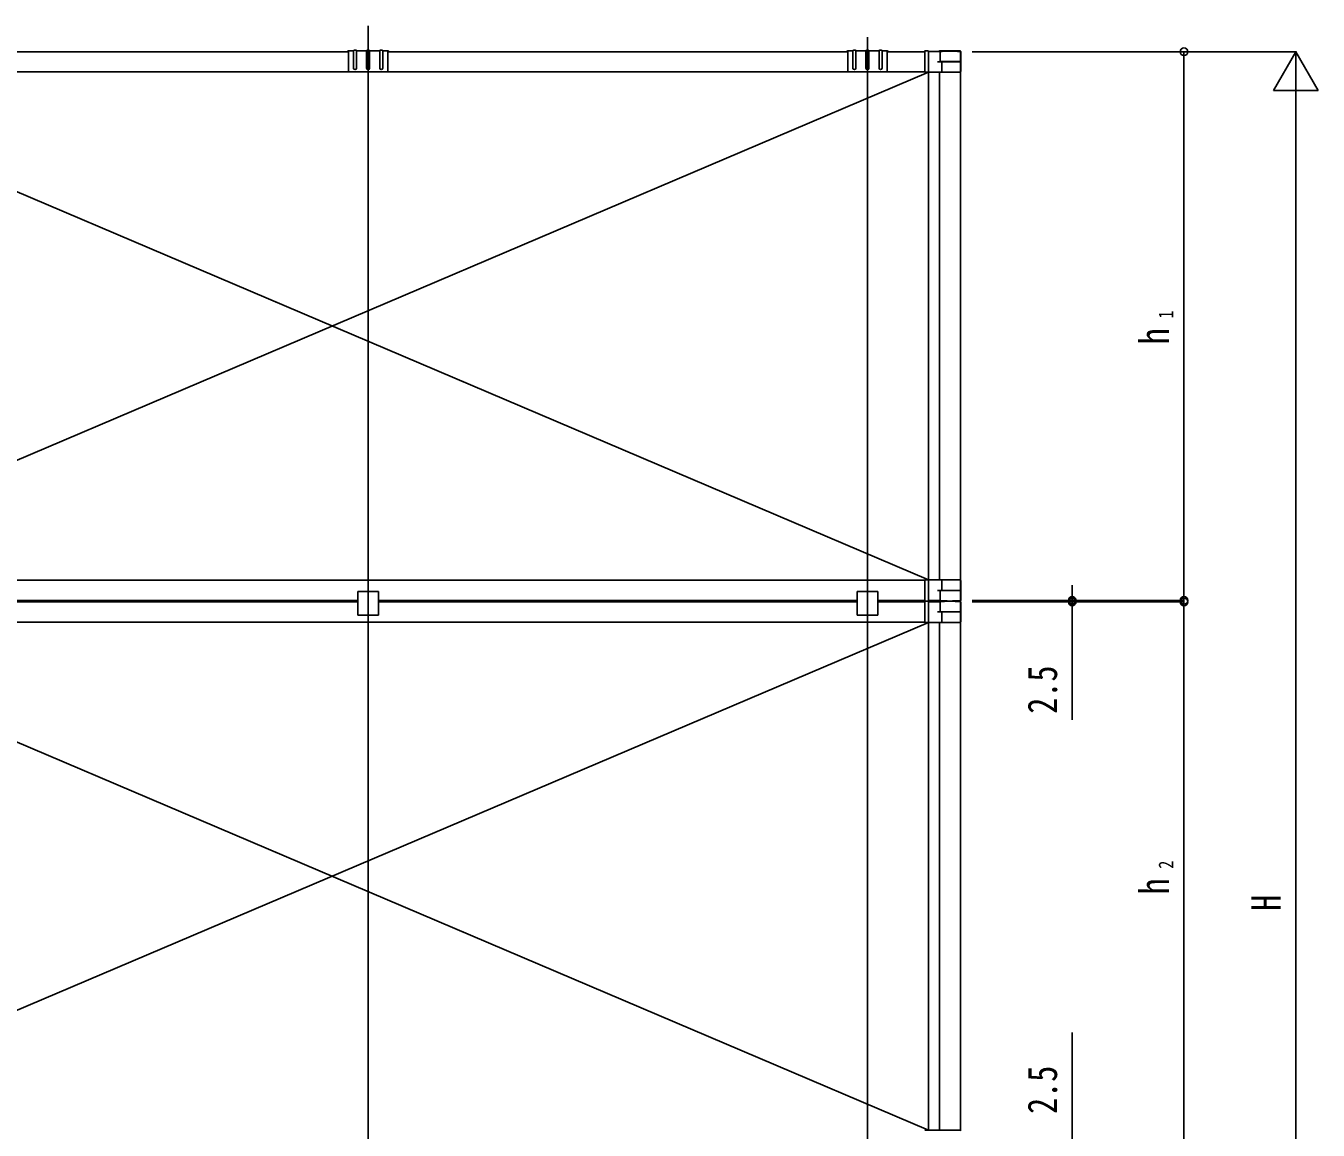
# Model space of a CAD drawing. Units: millimetres, scale not verified. Extents: x -6308 to 6308, y -4455 to 4455.
# Drawn here: x -1482 to 686, y -1416 to 435 of the extents above; entities that cross this region are included whole.
import ezdxf
from ezdxf.enums import TextEntityAlignment as Align

# ---------------------------------------------------------------- set-up
doc = ezdxf.new("R2010")
doc.units = ezdxf.units.MM
doc.header["$LTSCALE"] = 20
for name, color, linetype in [('0-4_YKK_12', 2, 'Continuous'), ('0-5_YKK_A1', 4, 'Continuous'), ('0-6_YKK_D', 6, 'Continuous')]:
    doc.layers.add(name, color=color, linetype=linetype)
doc.styles.add('ＭＳ ゴシック', font='')
doc.styles.get('ＭＳ ゴシック').set_extended_font_data('MS Gothic')

msp = doc.modelspace()

# ---------------------------------------------------------------- linework, layer by layer
at = {"layer": '0-4_YKK_12'}
for p, q in [((-907.57, -3098.61), (-907.57, 435.43)), ((-70.17, -3098.61), (-70.17, 416.43))]:
    msp.add_line(p, q, dxfattribs=at)
at = {"layer": '0-5_YKK_A1'}
for p, q in [((-1874.47, 392.1), (-940.57, 392.1)), ((-932.07, 393.6), (-940.57, 393.6)), ((-940.57, 393.6), (-940.57, 359.59)), ((-932.07, 364.6), (-932.07, 393.6)), ((-931.07, 394.6), (-928.07, 394.6)), ((-910.07, 393.6), (-927.07, 393.6)), ((-927.07, 393.6), (-927.07, 364.6)), ((-910.07, 364.6), (-910.07, 393.6)), ((-909.07, 394.6), (-906.07, 394.6)), ((-888.07, 393.6), (-905.07, 393.6)), ((-905.07, 393.6), (-905.07, 364.6)), ((-888.07, 364.6), (-888.07, 393.6)), ((-884.07, 394.6), (-887.07, 394.6)), ((-874.57, 393.6), (-883.07, 393.6)), ((-883.07, 393.6), (-883.07, 364.6)), ((-874.57, 393.6), (-874.57, 359.59)), ((-874.57, 392.1), (-103.17, 392.1)), ((-94.67, 393.6), (-103.17, 393.6)), ((-103.17, 393.6), (-103.17, 359.59)), ((-94.67, 364.6), (-94.67, 393.6)), ((-93.67, 394.6), (-90.67, 394.6)), ((-72.67, 393.6), (-89.67, 393.6)), ((-89.67, 393.6), (-89.67, 364.6)), ((-72.67, 364.6), (-72.67, 393.6)), ((-71.67, 394.6), (-68.67, 394.6)), ((-50.67, 393.6), (-67.67, 393.6)), ((-67.67, 393.6), (-67.67, 364.6)), ((-50.67, 364.6), (-50.67, 393.6)), ((-46.67, 394.6), (-49.67, 394.6)), ((-37.17, 393.6), (-45.67, 393.6)), ((-45.67, 393.6), (-45.67, 364.6)), ((-37.17, 393.6), (-37.17, 359.59)), ((-37.17, 392.1), (25.93, 392.1)), ((25.93, 392.27), (25.93, 392.97)), ((25.93, 358.8), (25.93, 392.27)), ((26.23, 393.27), (31.63, 393.32)), ((31.93, 393.02), (31.93, 392.32)), ((31.93, 392.32), (31.93, 358.8)), ((31.93, 392.3), (51.22, 392.3)), ((50.68, 393.3), (85.18, 393.3)), ((51.52, 375.3), (51.52, 392)), ((85.63, 375.4), (85.63, 392.03)), ((86.18, 392.3), (86.18, 358.8)), ((54.3, 375.3), (47.15, 375.3)), ((85.63, 375.4), (51.52, 375.4)), ((54.3, 375.3), (85.63, 375.3)), ((54.3, 375.3), (54.3, 358.1)), ((54.3, 375.3), (54.3, 358.1)), ((85.63, 358.1), (85.63, 375.3)), ((31.92, 357.8), (-1968.07, -493.34)), ((-1968.07, 357.72), (31.92, -493.6)), ((25.93, 358.1), (-1963.57, 358.1)), ((-939.57, 358.59), (-908.03, 358.59)), ((-907.73, 358.59), (-907.41, 358.59)), ((-907.11, 358.59), (-875.57, 358.59)), ((-102.17, 358.59), (-70.63, 358.59)), ((-70.33, 358.59), (-70.01, 358.59)), ((-69.71, 358.59), (-38.17, 358.59)), ((25.93, 358.1), (25.93, 358.8)), ((31.63, 357.8), (26.23, 357.8)), ((47.02, 357.8), (31.63, 357.8)), ((31.92, 357.8), (31.92, -493.6)), ((31.93, 358.8), (31.93, 358.1)), ((54.54, 357.8), (47.02, 357.8)), ((50.63, 357.9), (50.63, -493.5)), ((51.33, 357.8), (50.68, 357.8)), ((60.47, 357.8), (51.33, 357.8)), ((85.33, 357.8), (54.54, 357.8)), ((75.39, 357.8), (60.47, 357.8)), ((84.53, 357.8), (75.39, 357.8)), ((85.18, 357.8), (84.53, 357.8)), ((85.63, 357.9), (85.63, -493.5)), ((-1963.57, -493.9), (25.93, -493.9)), ((25.93, -493.9), (25.93, -494.6)), ((25.93, -494.6), (25.93, -528.07)), ((31.63, -493.6), (26.23, -493.6)), ((47.02, -493.6), (31.63, -493.6)), ((31.93, -494.6), (31.93, -493.9)), ((31.93, -528.12), (31.93, -494.6)), ((54.54, -493.6), (47.02, -493.6)), ((51.33, -493.6), (50.68, -493.6)), ((60.47, -493.6), (51.33, -493.6)), ((54.3, -511.1), (54.3, -493.9)), ((54.3, -511.1), (54.3, -493.9)), ((85.33, -493.6), (54.54, -493.6)), ((75.39, -493.6), (60.47, -493.6)), ((84.53, -493.6), (75.39, -493.6)), ((85.18, -493.6), (84.53, -493.6)), ((85.63, -493.9), (85.63, -511.1)), ((86.18, -528.1), (86.18, -494.6)), ((-924.87, -512.8), (-890.27, -512.8)), ((-924.87, -512.8), (-924.87, -552.9)), ((-890.27, -552.9), (-890.27, -512.8)), ((-87.47, -512.8), (-52.87, -512.8)), ((-87.47, -512.8), (-87.47, -552.9)), ((-52.87, -552.9), (-52.87, -512.8)), ((54.3, -511.1), (47.15, -511.1)), ((51.52, -511.1), (51.52, -527.8)), ((85.63, -511.2), (51.52, -511.2)), ((54.3, -511.1), (85.63, -511.1)), ((85.63, -511.2), (85.63, -527.83)), ((-1890.27, -530.4), (-924.87, -530.4)), ((-924.87, -527.9), (-1890.17, -527.9)), ((-87.47, -527.9), (-890.27, -527.9)), ((-890.27, -530.4), (-87.47, -530.4)), ((25.93, -527.9), (-52.87, -527.9)), ((-52.87, -530.4), (25.93, -530.4)), ((25.93, -528.07), (25.93, -528.77)), ((25.93, -530.23), (25.93, -529.53)), ((25.93, -563.7), (25.93, -530.23)), ((26.23, -529.07), (31.63, -529.12)), ((26.23, -529.23), (31.63, -529.18)), ((31.93, -528.1), (51.22, -528.1)), ((31.93, -528.82), (31.93, -528.12)), ((31.93, -529.48), (31.93, -530.18)), ((31.93, -530.18), (31.93, -563.7)), ((31.93, -530.2), (51.22, -530.2)), ((50.68, -529.1), (85.18, -529.1)), ((50.68, -529.2), (85.18, -529.2)), ((51.52, -547.2), (51.52, -530.5)), ((85.63, -547.1), (85.63, -530.47)), ((86.18, -530.2), (86.18, -563.7)), ((-924.87, -552.9), (-890.27, -552.9)), ((-87.47, -552.9), (-52.87, -552.9)), ((54.3, -547.2), (47.15, -547.2)), ((85.63, -547.1), (51.52, -547.1)), ((54.3, -547.2), (85.63, -547.2)), ((54.3, -547.2), (54.3, -564.4)), ((54.3, -547.2), (54.3, -564.4)), ((85.63, -564.4), (85.63, -547.2)), ((31.92, -564.7), (-1968.07, -1415.84)), ((-1968.07, -564.78), (31.92, -1416.1)), ((25.93, -564.4), (-1963.57, -564.4)), ((25.93, -564.4), (25.93, -563.7)), ((31.63, -564.7), (26.23, -564.7)), ((47.02, -564.7), (31.63, -564.7)), ((31.92, -564.7), (31.92, -1416.1)), ((31.93, -563.7), (31.93, -564.4)), ((54.54, -564.7), (47.02, -564.7)), ((50.63, -564.6), (50.63, -1416)), ((51.33, -564.7), (50.68, -564.7)), ((60.47, -564.7), (51.33, -564.7)), ((85.33, -564.7), (54.54, -564.7)), ((75.39, -564.7), (60.47, -564.7)), ((84.53, -564.7), (75.39, -564.7)), ((85.18, -564.7), (84.53, -564.7)), ((85.63, -564.6), (85.63, -1416)), ((31.63, -1416.1), (26.23, -1416.1)), ((47.02, -1416.1), (31.63, -1416.1)), ((54.54, -1416.1), (47.02, -1416.1)), ((51.33, -1416.1), (50.68, -1416.1)), ((60.47, -1416.1), (51.33, -1416.1)), ((85.33, -1416.1), (54.54, -1416.1)), ((75.39, -1416.1), (60.47, -1416.1)), ((84.53, -1416.1), (75.39, -1416.1)), ((85.18, -1416.1), (84.53, -1416.1))]:
    msp.add_line(p, q, dxfattribs=at)
for centre, radius, start, end in [((-940.57, 391.6), 2, 90, 165.52248), ((-931.07, 393.6), 1, 90, 180), ((-928.07, 393.6), 1, 0, 90), ((-909.07, 393.6), 1, 90, 180), ((-906.07, 393.6), 1, 0, 90), ((-887.07, 393.6), 1, 90, 180), ((-884.07, 393.6), 1, 0, 90), ((-874.57, 391.6), 2, 14.47752, 90), ((-103.17, 391.6), 2, 90, 165.52248), ((-93.67, 393.6), 1, 90, 180), ((-90.67, 393.6), 1, 0, 90), ((-71.67, 393.6), 1, 90, 180), ((-68.67, 393.6), 1, 0, 90), ((-49.67, 393.6), 1, 90, 180), ((-46.67, 393.6), 1, 0, 90), ((-37.17, 391.6), 2, 14.47752, 90), ((26.23, 392.97), 0.3, 90.5, 180), ((31.63, 393.02), 0.3, 0, 90.5), ((67.93, 196.89), 196.21, 84.90439, 95.09561), ((51.22, 392), 0.3, 0, 90), ((85.33, 392.03), 0.3, 0, 84.90439), ((-939.57, 359.59), 1, 180, 270), ((-929.57, 364.6), 2.5, 180, 0), ((-907.57, 364.6), 2.5, 180, 0), ((-907.57, 358.39), 0.5, 23.57818, 156.42182), ((-885.57, 364.6), 2.5, 180, 0), ((-875.57, 359.59), 1, 270, 0), ((-102.17, 359.59), 1, 180, 270), ((-92.17, 364.6), 2.5, 180, 0), ((-70.17, 364.6), 2.5, 180, 0), ((-70.17, 358.39), 0.5, 23.57818, 156.42182), ((-48.17, 364.6), 2.5, 180, 0), ((-38.17, 359.59), 1, 270, 0), ((26.23, 358.1), 0.3, 180, 270), ((31.63, 358.1), 0.3, 270, 0), ((54.58, 358.07), 0.272, 173.55811, 261.61941), ((54.58, 358.07), 0.272, 173.55811, 261.61941), ((85.33, 358.1), 0.3, 270, 0), ((26.23, -493.9), 0.3, 90, 180), ((31.63, -493.9), 0.3, 0, 90), ((54.58, -493.87), 0.272, 98.38059, 186.44189), ((54.58, -493.87), 0.272, 98.38059, 186.44189), ((85.33, -493.9), 0.3, 0, 90), ((26.23, -528.77), 0.3, 180, 269.5), ((26.23, -529.53), 0.3, 90.5, 180), ((31.63, -528.82), 0.3, 269.5, 0), ((31.63, -529.48), 0.3, 0, 90.5), ((67.93, -332.69), 196.21, 264.90439, 275.09561), ((67.93, -725.61), 196.21, 84.90439, 95.09561), ((51.22, -527.8), 0.3, 270, 0), ((51.22, -530.5), 0.3, 0, 90), ((85.33, -527.83), 0.3, 275.09561, 0), ((85.33, -530.47), 0.3, 0, 84.90439), ((26.23, -564.4), 0.3, 180, 270), ((31.63, -564.4), 0.3, 270, 0), ((54.58, -564.43), 0.272, 173.55811, 261.61941), ((54.58, -564.43), 0.272, 173.55811, 261.61941), ((85.33, -564.4), 0.3, 270, 0)]:
    msp.add_arc(centre, radius, start, end, dxfattribs=at)
for centre, major_axis, ratio, start_param, end_param in [((50.68, 392.3), (0.707, -0.707), 0.99997, 2.3562326, 3.9269527), ((85.18, 392.3), (0.707, 0.707), 0.99997, 5.4978252, 7.0685454), ((85.18, 358.8), (1, 0), 0.999985, 4.712389, 6.2831853), ((85.18, -494.6), (1, 0), 0.999985, 6.2831853, 7.8539816), ((50.68, -528.1), (0.707, 0.707), 0.99997, 2.3562326, 3.9269527), ((50.68, -530.2), (0.707, -0.707), 0.99997, 2.3562326, 3.9269527), ((85.18, -528.1), (0.707, -0.707), 0.99997, 5.4978252, 7.0685454), ((85.18, -530.2), (0.707, 0.707), 0.99997, 5.4978252, 7.0685454), ((85.18, -563.7), (1, 0), 0.999985, 4.712389, 6.2831853), ((85.18, -1417.1), (1, 0), 0.999985, 6.2831853, 7.8539816)]:
    msp.add_ellipse(centre, major_axis=major_axis, ratio=ratio, start_param=start_param, end_param=end_param, dxfattribs=at)
at = {"layer": '0-6_YKK_D'}
for p, q in [((105.43, 392.1), (649.13, 392.1)), ((105.43, 392.1), (461.63, 392.1)), ((460.63, 392.1), (460.63, -527.9)), ((648.13, 392.1), (610.63, 327.15)), ((648.13, 392.1), (685.63, 327.15)), ((648.13, 392.1), (648.13, 262.2)), ((610.63, 327.15), (685.63, 327.15)), ((648.13, 317.1), (648.13, -2377.9)), ((273.13, -527.9), (273.13, -502.4)), ((105.43, -527.9), (461.63, -527.9)), ((105.43, -527.9), (274.13, -527.9)), ((105.43, -530.4), (461.63, -530.4)), ((105.43, -530.4), (274.13, -530.4)), ((273.13, -527.9), (273.13, -530.4)), ((273.13, -530.4), (273.13, -728.4)), ((460.63, -530.4), (460.63, -1450.4)), ((273.13, -1450.4), (273.13, -1252.4))]:
    msp.add_line(p, q, dxfattribs=at)
for centre in [(460.63, 392.1), (273.13, -527.9), (273.13, -530.4), (460.63, -527.9), (460.63, -530.4)]:
    msp.add_circle(centre, 6.38, dxfattribs=at)

# ---------------------------------------------------------------- texts
at = {"layer": '0-6_YKK_D', "style": 'ＭＳ ゴシック', "width": 0.8}
for s, height, p in [('1', 24.74, (450.13, -55.3)), ('h', 49.49, (450.13, -98.5)), ('2.5', 49.49, (262.63, -717.9)), ('2', 24.74, (450.13, -977.8)), ('h', 49.49, (450.13, -1021)), ('H', 49.49, (637.63, -1048.4)), ('2.5', 49.49, (262.63, -1388.9))]:
    msp.add_text(s, height=height, rotation=90, dxfattribs=at).set_placement(p, align=Align.BOTTOM_LEFT)

doc.saveas('drawing.dxf')
